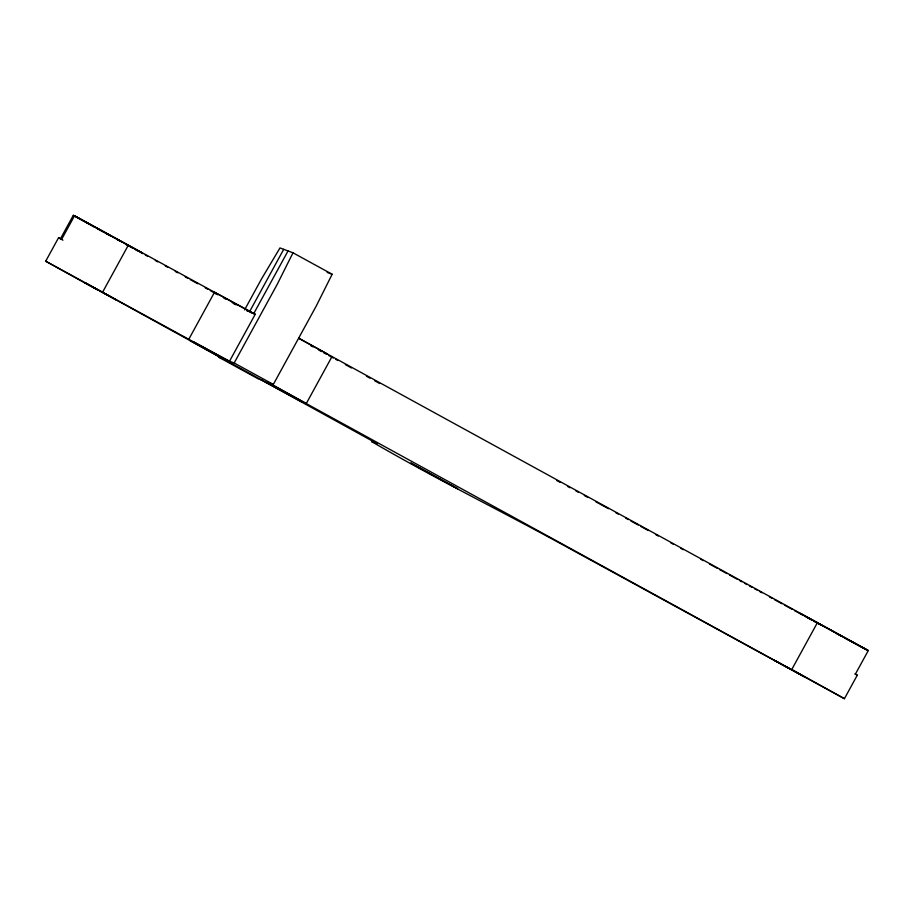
<?xml version="1.0" encoding="UTF-8"?>
<svg xmlns="http://www.w3.org/2000/svg" width="914" height="914" viewBox="0 0 914 914"><rect width="100%" height="100%" fill="white"/><g stroke="black" fill="none" stroke-linecap="round" stroke-linejoin="round"><path stroke-width="1.37" d="M790.222 668.899L773.941 660.091L805.268 677.24L267.128 382.109L273.32 384.44L316.221 306.076L332.148 274.257L292.994 252.812L277.068 284.631L234.167 362.995L227.974 360.664L45.7 261.21L58.576 237.697L61.672 239.285L74.537 215.773L253.715 313.651L288.036 250.95M62.917 240.188L60.427 238.817L73.303 215.316L123.15 242.61M102.676 292.046L128.428 245.021M188.821 339.22L214.562 292.206L255.257 314.233L229.517 361.247L193.939 342.03M244.564 309.915L261.587 278.816L279.981 247.934L292.994 252.812M249.373 312.017L283.706 249.328M332.022 356.54L306.281 403.554L268.67 382.692M817.516 622.457L791.775 669.482L844.422 698.684L857.286 675.183L855.424 674.052L868.3 650.539L298.981 338.443M327.189 272.406L332.148 274.257M250.459 312.428L255.257 314.233M223.633 359.042L218.686 357.18L257.839 378.625L262.786 380.487M261.244 379.904L301.94 401.932M854.864 673.949L857.286 675.183M844.422 698.684L573.592 550.731C506.596 513.645 437.806 480.147 371.575 441.565L377.151 443.656L84.853 282.655L116.169 299.803L99.9 290.995M556.717 480.501L560.133 482.352M844.387 637.858L867.066 650.083L814.728 621.417M575.866 490.898L578.208 492.178M567.514 486.362L570.016 487.722M130.668 246.723L141.921 252.79L74.537 215.773M125.641 243.981L129.708 246.209M318.506 349.891L321.545 351.559M595.962 501.866L598.213 503.1M584.297 495.491L587.988 497.502M814.363 621.486L820.304 624.73M835.99 633.288L840.88 635.95M326.926 353.741L298.889 338.26M813.723 620.857L806.982 617.156M868.3 650.539L800.058 613.305M125.332 244.084L132.827 248.185M135.329 249.545L137.82 250.916M140.322 252.287L142.812 253.658M145.315 255.017L147.805 256.388M155.3 260.49L157.791 261.861M165.285 265.963L167.776 267.322M175.271 271.435L177.773 272.795M185.256 276.896L187.758 278.267M190.249 279.638L197.744 283.74M205.227 287.841L207.729 289.212M213.899 292.583L216.344 293.931M223.679 297.953L226.135 299.289M232.247 302.637L234.692 303.974M310.554 345.526L312.999 346.874M323.579 352.667L326.664 354.346M328.812 355.535L333.347 358.014M335.609 359.259L337.883 360.504M599.333 503.705L608.45 508.698M615.83 512.743L618.332 514.102M625.816 518.215L628.318 519.575M630.82 520.946L638.315 525.047M640.805 526.418L648.3 530.531M655.795 534.633L658.297 536.004M670.785 542.836L673.287 544.207M680.781 548.309L683.272 549.68M700.764 559.265L703.266 560.625M709.504 564.052L716.999 568.154M719.501 569.525L726.996 573.626M729.486 574.997L736.981 579.099M739.483 580.47L741.985 581.841M744.476 583.201L746.978 584.572M749.48 585.943L751.971 587.314M754.473 588.673L756.975 590.044M759.465 591.415L761.968 592.786M769.462 596.888L771.964 598.259M774.455 599.63L781.95 603.731M784.452 605.102L791.947 609.204M794.437 610.575L801.932 614.676M804.434 616.047L811.929 620.149M210.22 290.572L214.299 292.811M345.355 364.606L347.846 365.977M117.038 239.525L119.38 240.816M215.327 293.371L217.818 294.742M234.167 362.995L273.32 384.44M98.346 290.412L45.7 261.21M189.575 340.385L222.091 358.459M349.045 366.628L351.433 367.942M96.975 228.489L102.882 231.745M105.247 233.047L109.977 235.652M366.423 376.202L369.976 378.168M85.962 222.399L94.53 227.14M374.717 380.784L379.664 383.526M233.744 303.505L236.223 304.888M801.475 614.105L803.829 615.419M84.785 221.748L73.303 215.316M60.427 238.817L58.576 237.697M246.894 310.863L247.694 311.331M411.768 463.547L410.729 463.01L457.708 488.75L411.768 463.547"/></g></svg>
